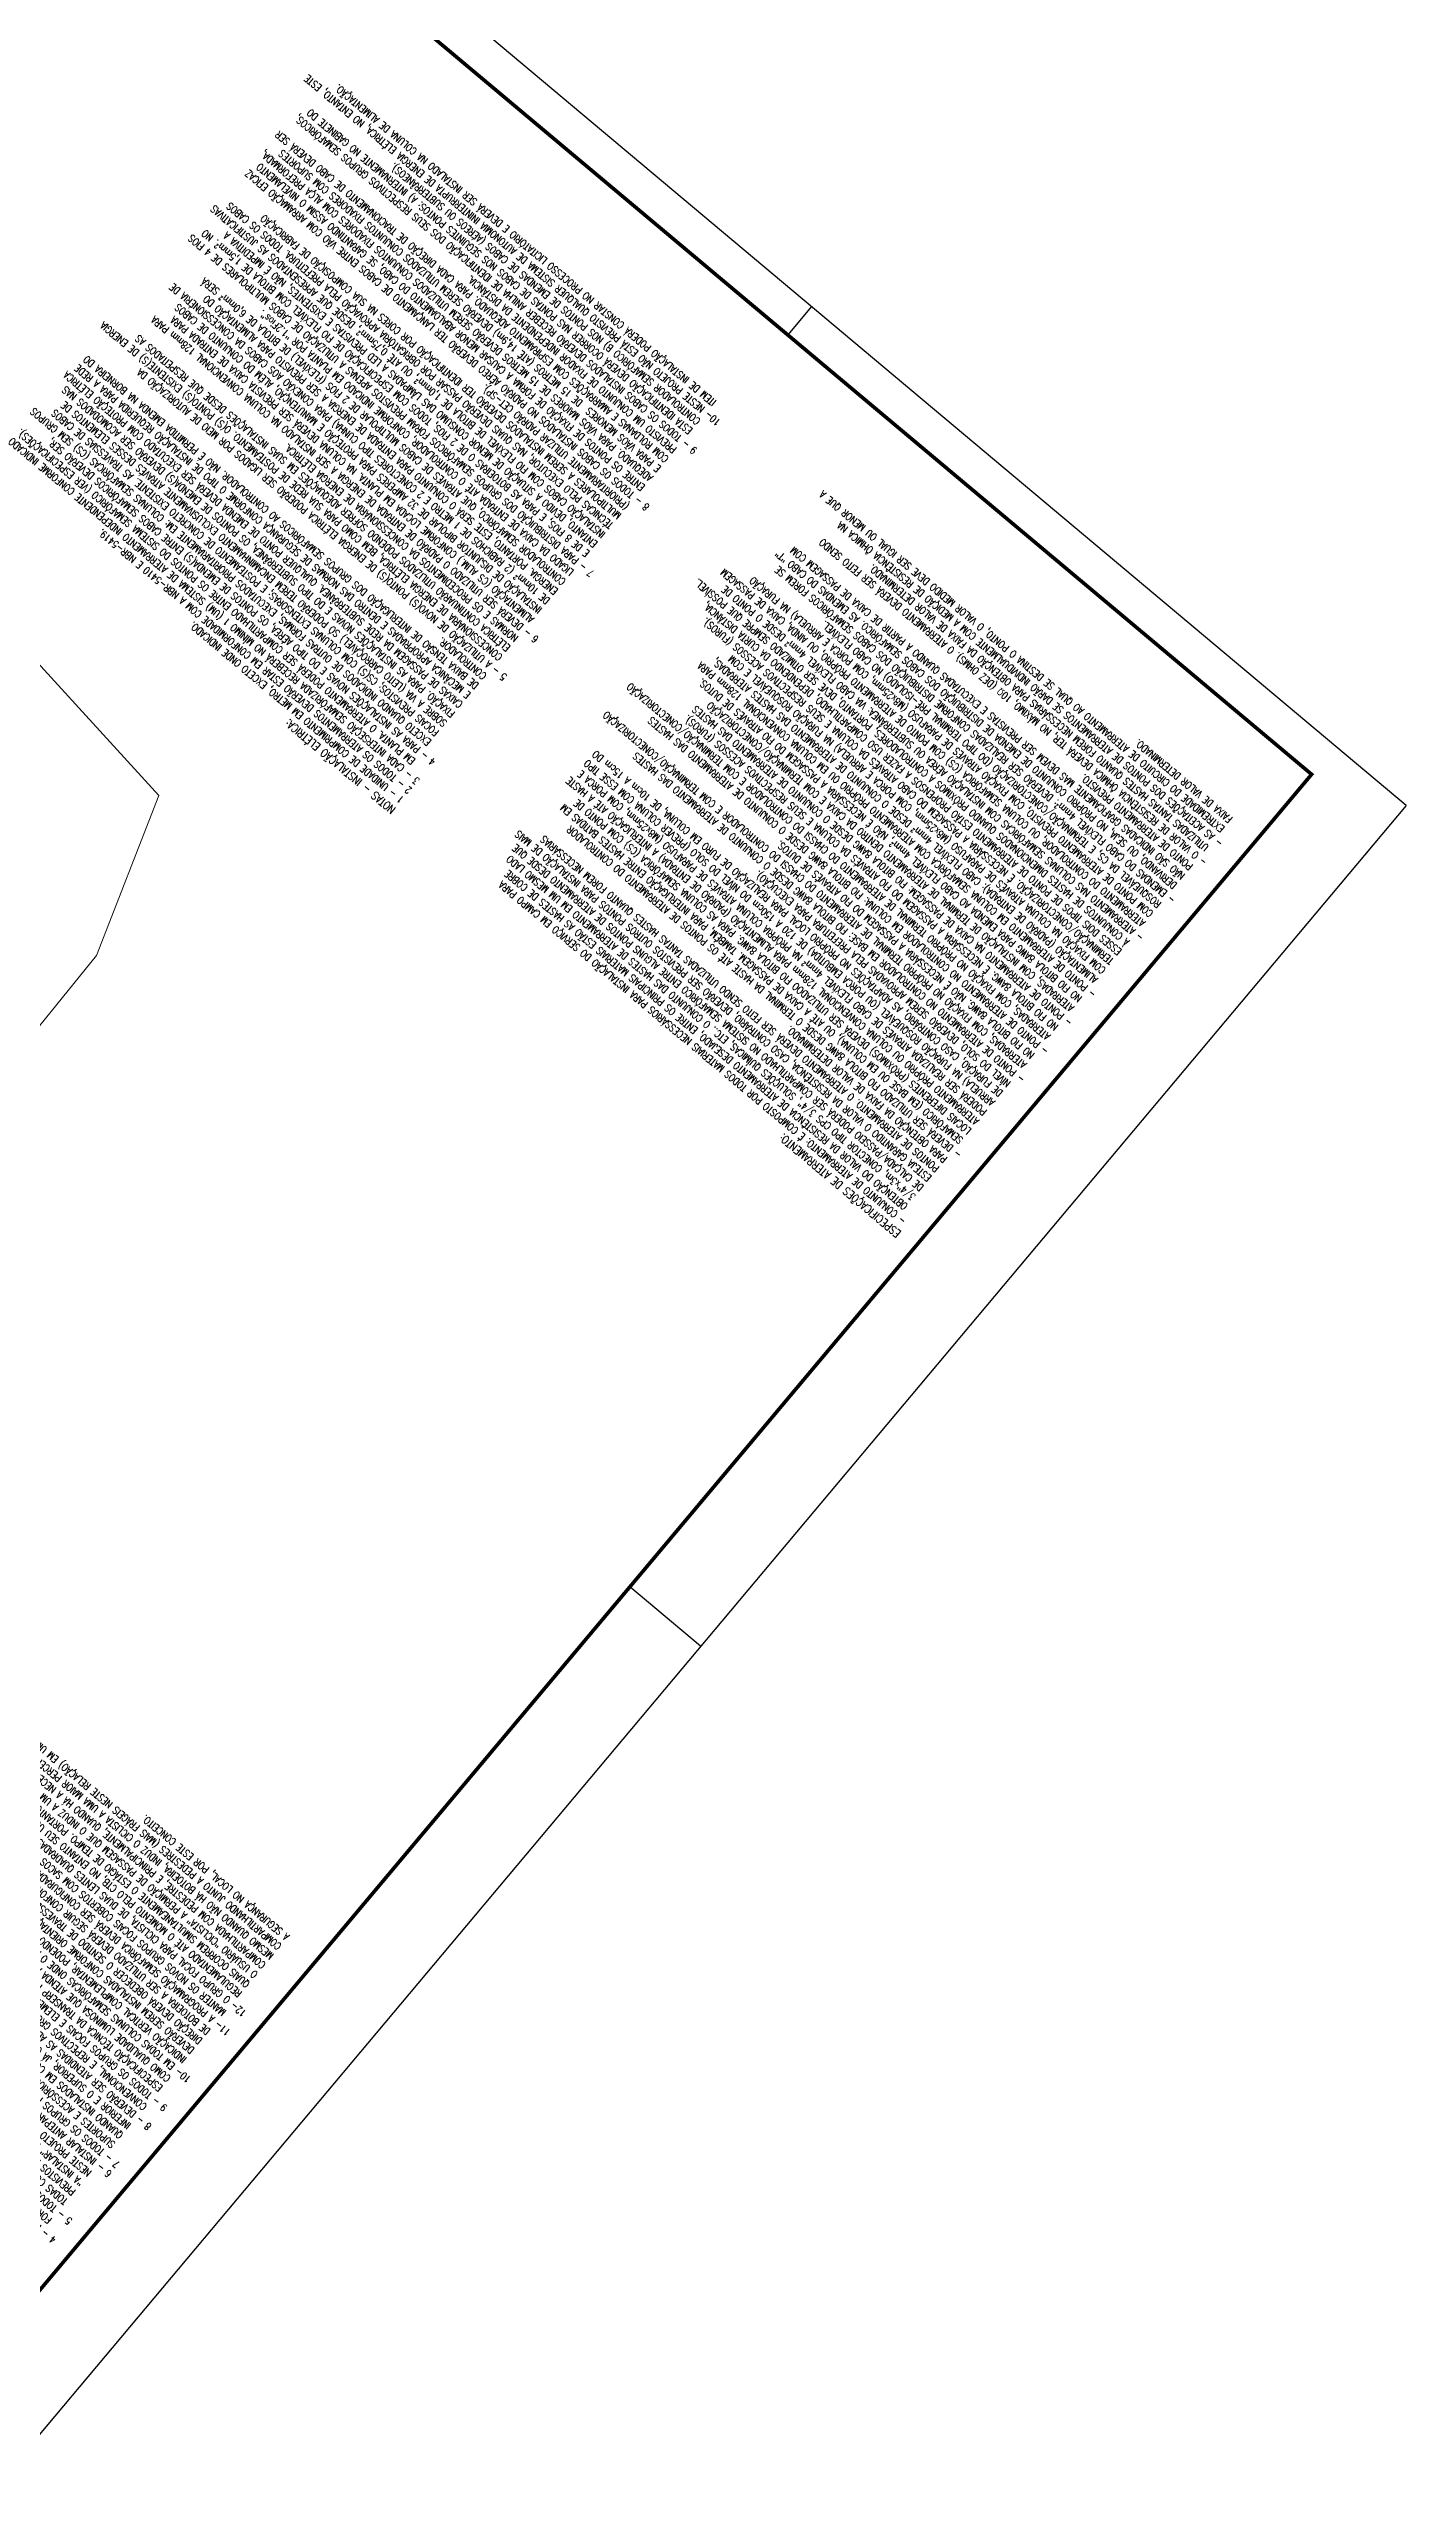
# Model space of a CAD drawing. Extents: x 207448 to 207705, y 7657586 to 7657835.
# Drawn here: x 207612.9 to 207704.8, y 7657585.6 to 7657750.6 of the extents above; entities that cross this region are included whole.
import ezdxf
from ezdxf.enums import TextEntityAlignment as Align

# ---------------------------------------------------------------- set-up
doc = ezdxf.new("R2010")
doc.units = 0
doc.layers.get('Defpoints').update_dxf_attribs({"color": 253, "lineweight": 0})
for name, color, linetype in [('A-FORMATO', 8, 'Continuous'), ('FOLHA', 7, 'Continuous'), ('FRM-P02', 2, 'Continuous')]:
    doc.layers.add(name, color=color, linetype=linetype)
doc.styles.add('ARIAL', font='arial.ttf')
doc.styles.add('ROMANC', font='romanc__.ttf')
doc.styles.add('ROMANS', font='romans', dxfattribs={"height": 0.85})
doc.styles.add('STYLE3', font='arial.ttf')
doc.styles.add('TZ_PGT_R080', font='romans.shx', dxfattribs={"width": 0.8})

# ---------------------------------------------------------------- blocks, each defined once
blk = doc.blocks.new('PP-XYZ.000-9A00-001_A')
at = {"layer": 'FOLHA', "color": 1}
for p, q in [((0, 0), (0, 594)), ((0, 297), (25, 297)), ((210, 0), (210, 10))]:
    blk.add_line(p, q, dxfattribs=at)
at = {"layer": 'FOLHA', "color": 2, "const_width": 1}
blk.add_lwpolyline([(831, 584), (25, 584), (25, 10), (831, 10), (831, 584)], dxfattribs=at)
at = {"layer": 'FOLHA', "color": 1}
blk.add_lwpolyline([(0, 0), (841, 0)], dxfattribs=at)
at = {"color": 2, "linetype": 'ByBlock', "lineweight": 0}
for tag, p, style in [('0000/00', (660.13, 145.89), 'ROMANC'), ('LOCAL', (692.24, 145.89), 'ROMANS'), ('DE-0000/00-000-000-000', (781.56, 136.5), 'ROMANC'), ('CREA', (790.19, 125.89), 'ROMANC')]:
    blk.add_attdef(tag, p, '', height=2, dxfattribs=dict(at, style=style))
at = {"color": 2, "linetype": 'ByBlock', "lineweight": 0, "style": 'ROMANS'}
blk.add_attdef('PROJETO', text='', height=3, dxfattribs=at).set_placement((718.82, 137.97), align=Align.MIDDLE_CENTER)
at = {"color": 2, "linetype": 'ByBlock', "lineweight": 0, "style": 'ROMANC'}
blk.add_attdef('RESPONSÁVEL_TÉCNICO', text='', height=2, dxfattribs=at).set_placement((738.09, 126.07), align=Align.TOP_CENTER)
at = {"color": 2, "style": 'ROMANS', "width": 0.9}
for tag, p in [('ASSUNTO1', (658.49, 53.87)), ('ASSUNTO2', (658.49, 50.37)), ('ASSUNTO3', (658.49, 46.87))]:
    blk.add_attdef(tag, text='', height=2, dxfattribs=at).set_placement(p, align=Align.TOP_LEFT)
at = {"color": 2, "style": 'STYLE3'}
blk.add_attdef('FOLHA', text='', height=4, dxfattribs=at).set_placement((815.01, 20.08), align=Align.MIDDLE_CENTER)
at = {"layer": 'A-FORMATO', "color": 2, "lineweight": -3, "style": 'ARIAL'}
for tag, p in [('NDOCUMENTO', (473.43, 36.15)), ('DESCRICAO3', (534.26, 36.15)), ('NDOCUMENTO', (473.43, 30.07)), ('NDOCUMENTO', (473.43, 23.99)), ('DESCRICAO2', (534.26, 30.07)), ('DESCRICAO1', (534.26, 23.99))]:
    blk.add_attdef(tag, p, '', height=2.43, rotation=360, dxfattribs=at)
at = {"layer": 'FRM-P02', "style": 'ROMANS'}
for tag, p in [('28', (661, 218.41)), ('29', (671, 218.41)), ('31', (762, 218.41)), ('32', (774, 218.41)), ('33', (786, 218.41)), ('34', (798, 218.41)), ('35', (810, 218.41)), ('19', (661, 212.71)), ('20', (671, 212.71)), ('22', (762, 212.71)), ('23', (774, 212.71)), ('24', (786, 212.71)), ('25', (798, 212.71)), ('26', (810, 212.71)), ('10', (661, 206.93)), ('11', (671, 207.01)), ('13', (762, 207.01)), ('14', (774, 207.01)), ('15', (786, 207.01)), ('16', (798, 207.01)), ('17', (810, 207.01)), ('1', (661, 201.23)), ('2', (671, 201.23)), ('4', (762.09, 201.23)), ('5', (774.15, 201.23)), ('6', (786.04, 201.23)), ('7', (798.19, 201.23)), ('8', (810.19, 201.23))]:
    blk.add_attdef(tag, text='', height=2, dxfattribs=at).set_placement(p, align=Align.MIDDLE_CENTER)
for tag, p in [('30', (677.61, 217.34)), ('21', (677.61, 211.64)), ('12', (677.61, 205.94)), ('3', (677.61, 200.24))]:
    blk.add_attdef(tag, p, '', height=2, dxfattribs=at)
at = {"layer": 'FRM-P02', "style": 'ROMANS', "width": 0.85, "flags": 1}
blk.add_attdef('00/00/00', text='', height=2, dxfattribs=at).set_placement((823.5, 218.41), align=Align.MIDDLE_CENTER)
at = {"layer": 'FRM-P02', "style": 'ROMANS', "width": 0.85}
for p in [(823.5, 212.71), (823.5, 207.01), (823.5, 201.23)]:
    blk.add_attdef('00/00/00', text='', height=2, dxfattribs=at).set_placement(p, align=Align.MIDDLE_CENTER)
at = {"layer": 'FRM-P02', "style": 'ROMANS', "width": 0.8}
for tag, height, p in [('DIRETOR', 1.4, (700.04, 33.97)), ('ESCALA', 2.63, (774.91, 37)), ('DATA', 2.63, (801.74, 36.54)), ('ENGENHEIRO', 1.4, (683.84, 22.86)), ('ARQUIVO', 1.4, (728.03, 14.96)), ('SETOR', 1.4, (751.65, 14.91)), ('DATA', 1.4, (775.01, 15))]:
    blk.add_attdef(tag, text='', height=height, dxfattribs=at).set_placement(p, align=Align.TOP_LEFT)
blk = doc.blocks.new('Nota SEM')
at = {"insert": (0, 0), "char_height": 2, "attachment_point": 1, "style": 'TZ_PGT_R080'}
blk.add_mtext('{\\H1.1x;\\C30;NOTAS - SINALIZAÇÃO SEMAFÓRICA:\\P\\H0.90909x;\\C20;1 - UNIDADE DE COMPRIMENTO EM METRO, EXCETO ONDE INDICADO.\\P2 - TODA A SINALIZAÇÃO DEVERÁ ESTAR EM CONFORMIDADE COM O CTB - CÓDIGO BRASILEIRO DE TRÂNSITO.\\P3 - TODOS OS CONTROLADORES SEMAFÓRICOS (CL) A SEREM INSTALADOS DEVERÃO SEGUIR CONFORME "ESPECIFICAÇÕES DOS\\P    CONTROLADORES SEMAFÓRICOS". A ANOTAÇÃO EM CHAMADA ESPECIFICA O TIPO, A CAPACIDADE MÁXIMA DE GRUPOS SEMAFÓRICOS\\P    E A INSTALAÇÃO DE GRUPOS SEMAFÓRICOS CONFORME PLACA(S) DE POTÊNCIA COM MODULARIDADE DE 2 (DOIS GRUPOS POR\\P    PLACA), PORTANTO, COMO EXEMPLO, SEGUE: "TIPO-CORREDOR PARA 8 FASES (6F/8F)", ESPECIFICA UM CL TIPO-CORREDOR, OU \\P    SEJA, COM FUNCIONALIDADE PARA SISTEMA DE DETECÇÃO VEICULAR E PRIORIZAÇÃO DE ÔNIBUS", DE CAPACIDADE MÁXIMA PARA\\P    ATENDER ATÉ 8 GRUPOS SEMAFÓRICOS (FASES) E EQUIPADO PARA FUNCIONAR COM 6 GRUPOS SEMAFÓRICOS QUANDO INSTALADO.\\P    TODOS OS CONTROLADORES PREVISTOS DEVERÃO SEREM INSTALADOS E EQUIPADOS DE GPS PARA FORNECIMENTO DE RELÓGIO \\P    (hh:mm:ss) DE MODO A PERMITIR SINCRONISMO PARA AS REDES SEMAFÓRICAS, TAMBÉM, O GABINETE DEVE TER ESTRUTURA \\P    FÍSICA ADEQUADA PARA O ACOPLAMENTO DE ANTENA DE GPS DE MODO A GARANTIR RECEBIMENTO DO SINAL DE RADIOFREQUÊNCIA.\\P4 - FORNECER E INSTALAR ADAPTADOR PARA BASE DE CONCRETO, MODELO TIPO-COTRA PARA MODELO CONFORME CONTROLADOR \\P    FORNECIDO QUE ATENDE AS "ESPECIFICAÇÕES DOS CONTROLADORES SEMAFÓRICOS".\\P5 - TODOS OS ELEMENTOS DE SUSTENTAÇÃO DEVERÃO ESTAR EM CONFORMIDADE COM AS ESPECIFICAÇÔES MECÂNICAS APLICÁVEIS. \\P    TODAS COLUNAS SEMAFÓRICAS (CS) 128mm, 101mm, e 128mm COM BOCA DUPLA INDICADAS COMO "A RETIRAR" TEM SERVIÇOS\\P    PREVISTOS NO(S) PROJETO(S) DE "INSTALAÇÃO ELÉTRICA E SINALIZAÇÃO SEMAFÓRICA" DA RESPECTIVA LOCALIDADE. TODAS AS CS(S)\\P    "A INSTALAR" ESTÃO PREVISTAS NO(S) PROJETO(S) DE "REDE SUBTERRÂNEA DE DUTOS PARA REDE DE SEMÁFOROS", PORTANTO,\\P    NESTE PROJETO SÃO INDICADAS COMO "EXISTENTES" QUANDO A INSTALAÇÃO É SUBTERRÂNEA. \\P6 - INSTALAR ANTEPARO EM TODOS O GRUPOS FOCAIS EXISTENTES E A SEREM INSTALADOS.\\P7 - TODOS OS GRUPOS FOCAIS A SEREM INSTALADOS DEVERÃO SER DO TIPO "SEMCO" E FORNECIDO COM SEUS RESPECTIVOS \\P    SUPORTES E ACESSÓRIOS PARA FIXAÇÃO CONFORME DIÂMENTRO DE COLUNA SEMAFÓRICA A SER INSTALADO INDICADO EM PLANTA.\\P    QUANDO INSTALADOS EM COLUNA, O GRUPO FOCAL DEVERÁ TER OS 2 (DOIS) SUPORTES CONFORME DIÂMENTRO DA CS, O\\P    INFERIOR E O SUPERIOR, JÁ O SUPORTE P/ BRAÇO PROJETADO (4" CIRCULAR) É INSTALADO APENAS 1 (UM),\\P8 - DEVERÃO SER ATENDIDAS AS ALTURAS PADRÃO NAS INSTALAÇÕES DE COLUNAS 101mm, 128mm COM BRAÇO PROJETADO, MODELO\\P    CONVENCIONAL, E REPECTIVOS GRUPOS FOCAIS. SEGUIR CONFORME ESPECIFICAÇÕES DE ALTURAS PARA GRUPOS FOCAIS.\\P9 - TODOS OS GRUPOS FOCAIS E ELEMENTOS DE SUSTENTAÇÃO A SEREM INSTALADOS NO LOCAL DEVERÃO SEGUIR CONFORME\\P    ESPECIFICAÇÃO TÉCNICA DA TRANSERP RIBEIRÃO PRETO. OS GRUPOS FOCAIS A SEREM INSTALADOS DEVERÃO SER DO TIPO A LED\\P    COMO QUALIDADE LUMINOSA QUE ATENDA AS ESPECIFICAÇÕES DE QUALIDADE.\\P10- EM TODAS COLUNAS SEMAFÓRICAS ONDE O ACIONAMENTO OCORRER POR BOTOEIRA, ESTAS DEVERÃO RECEBER A RESPECTIVA\\P    INDICAÇÃO VERTICAL COMPLEMENTAR, PODENDO SER A INSTALAÇÃO ATRAVÉS DE PLACA OU ETIQUETA ADESIVA. TODAS BOTOEIRAS\\P    DEVERÃO SEREM INSTALADAS CONFORME ORIENTAÇÃO NA MESMA DIREÇÃO DO PISO TÁTIL QUANDO HOUVER, CASO NÃO HAJA, A\\P    DIREÇÃO DEVERÁ OBEDECER O SENTIDO DE TRAVESSIA DO PEDESTRE, PORTANTO, PARALELA A FAIXA DE PEDESTRE. O PADRÃO\\P    DE BOTOEIRA A SER UTILIZADO DEVERÁ SEGUIR CONFORME DETERMINADO NO PROCESSO LICITATÓRIO.\\P11- A PROGRAMAÇÃO SEMAFÓRICA DEVERÁ SER CONFIGURADA NO CONTROLADOR SEMAFÓRICO ANTES DA SUA INSTALAÇÃO EM CAMPO.\\P    MANTER OS NOVOS GRUPOS FOCAIS COBERTOS COM SACOS PLÁSTICOS ATÉ A DATA DA NOVA DEFLAGRAÇÃO.\\P12- O GRUPO FOCAL PARA CICLISTA, DE DUAS LENTES QUADRADAS COM MENSAGEM TIPO BICICLETA, NÃO ENCONTRA-SE \\P    REGULAMENTADO ATÉ O MOMENTO PELO CTB, NO ENTANTO SEU USO VEM SIDO APLICADO NA CET-SP PARA TRAVESSIAS NAS\\P    QUAIS OCORREM SIMULTANEAMENTE O ESTÁGIO DE TEMPO. PORTANTO, A APLICAÇÃO DA SINALIZAÇÃO LUMINOSA REFORÇA PARA\\P    O USUÁRIO "CICLISTA" A PERMIÇÃO DE PASSAGEM QUE O INDUZ A UM DESMONTE DE SUA BICICLETA PO RESTAR NUMA ÁREA\\P    COMPARTILHADA COM PEDESTRE, E PRINCIPALMENTE, QUANDO HÁ A NECESSIDADE DE ACIONAR UMA BOTOEIRA. NO ENTANTO,\\P    MESMO QUANDO NÃO HÁ BOTOEIRA, INDUZ O CICLISTA A UMA MAIOR PERCEPÇÃO DE CUIDADOS MAIORES POR ESTAR \\P    COMPARTILHANDO JUNTO A PEDESTRES (MAIS FRÁGEIS NESTE RELAÇÃO) EM UMA MESMA ÁREA ACESSÍVEL, NO QUAL MELHORA-SE\\P    A SEGURANÇA NO LOCAL, POR ESTE CONCEITO.}', dxfattribs=at)
blk = doc.blocks.new('Especificação Aterramento')
at = {"color": 15, "lineweight": 15, "insert": (0, 0), "char_height": 2, "attachment_point": 1, "style": 'TZ_PGT_R080'}
blk.add_mtext('{\\H1.1x;\\C30;ESPECIFICAÇÕES DE ATERRAMENTO:\\P\\H0.90909x;\\C20; - CONJUNTO DE ATERRAMENTO: É COMPOSTO POR TODOS MATERIAIS NECESSÁRIOS PARA INSTALAÇÃO DO SERVIÇO EM CAMPO PARA\\P   OBTENÇÃO DO VALOR DA RESISTÊNCIA DE ATERRAMENTO DESEJADO, ENTRE OS PRINCIPAIS MATERIAIS ESTÃO AS HASTES DE COBRE\\P   3/4"x3m, CONECTOR TIPO CPS 3/4", SOLUÇÕES QUÍMICAS, ETC.. O CONJUNTO DAS HASTES DE ATERRAMENTO EM UM MESMO LADO\\P   DE CALÇADA/PASSEIO PODERÁ SER COMPARTILHADO NO SISTEMA SEMAFÓRICO ENTRE ALGUNS PONTOS DE ATERRAMENTO DESDE QUE\\P   ESTEJA GARANTIDO O VALOR DA RESISTÊNCIA, CASO CONTRÁRIO, DEVERÃO SER PREVISTOS OUTROS PONTOS PARA INSTALAÇÃO DE MAIS\\P   PONTOS DE ATERRAMENTO. O ATERRAMENTO DEVERÁ SER FEITO SENDO UTILIZADAS TANTAS HASTES QUANTO FOREM NECESSÁRIAS\\P   PARA OBTENÇÃO DA FAIXA DE VALOR DETERMINADO.\\P - DEVERÁ SER UTILIZADO FIO BITOLA 8AWG DESDE O TERMINAL DA HASTE ATÉ OS PONTOS DE ATERRAMENTO DO CONTROLADOR \\P   SEMAFÓRICO (EM BASE OU EM COLUNA), OU ATÉ A CAIXA DE PASSAGEM. TAMBÉM, PARA INTERLIGAÇÃO ENTRE HASTES BATIDAS EM \\P   LOCAIS DIFERENTES (PRÓXIMOS) DEVERÁ SER UTILIZADOO FIO BITOLA 8AWG. PARA AS COLUNA SEMAFÓRICA (CS) COM PONTO DE\\P   ATERRAMENTO PRÓPRIO OU COLUNA CONVENCIONAL 128mm PARA ALIMENTAÇÃO (PADRÃO DE ENTRADA) A INTERLIGAÇÃO ATÉ A HASTE\\P   PODERÁ SER REALIZADA ATRAVÉS DE CABO FLEXÍVEL 4mm² NA PRÓPRIA COLUNA ATRAVÉS DE PARAFUSO (M8x25mm, COM PORCA E\\P   ARRUELA) NA FURAÇÃO ROSQUEÁVEL (OU PORCA EMBUTIDA) DE 120 A 150cm DO NÍVEL DO SOLO (PREVER COLUNA COM ESSE TIPO\\P   DE FURAÇÃO, CASO CONTRÁRIO, AS ADAPTAÇÕES NO PRÓPRIO LOCAL PARA REALIZAÇÃO DE FURO EM COLUNA, DE 10cm A 15cm DO\\P   NÍVEL DO SOLO, DEVERÃO SEREM APROVADAS PELA PREFEITURA PARA EXECUÇÃO).\\P - PONTO DE ATERRAMENTO NO CONTROLADOR EM BASE: FIO BITOLA 8AWG DESDE O CONJUNTO DE ATERRAMENTO DAS HASTES \\P   ATERRADAS, COM FIXAÇÃO NO PRÓPRIO TERMINAL DE ATERRAMENTO DO CHASSI DO CONTROLADOR E COM TERMINAÇÃO/CONECTORIZAÇÃO\\P   NO FIO BITOLA 8AWG. NÃO É NECESSÁRIA A PASSAGEM DO FIO ATRAVÉS DE DUTOS.\\P - PONTO DE ATERRAMENTO NO CONTROLADOR EM COLUNA: FIO BITOLA 8AWG DESDE O CONJUNTO DE ATERRAMENTO DAS HASTES \\P   ATERRADAS, COM FIXAÇÃO NO PRÓPRIO TERMINAL DE ATERRAMENTO DO CHASSI DO CONTROLADOR E COM TERMINAÇÃO/CONECTORIZAÇÃO\\P   NO FIO BITOLA 8AWG. É NECESSÁRIA A PASSAGEM DO FIO ATRAVÉS DA COLUNA E SEUS RESPECTIVOS ACESSOS (FUROS).\\P - PONTO DE ATERRAMENTO NA CAIXA DE PASSAGEM: FIO BITOLA 8AWG DESDE O CONJUNTO DE ATERRAMENTO DAS HASTES \\P   ATERRADAS, COM INSTALAÇÃO DE TERMINAL DE ATERRAMENTO DENTRO DA CAIXA E COM TERMINAÇÃO/CONECTORIZAÇÃO\\P   NO FIO BITOLA 8AWG PARA EMENDA AO CABO FLEXÍVEL 4mm², NÃO É NECESSÁRIA A PASSAGEM DO FIO ATRAVÉS DE DUTOS.\\P - PONTO DE ATERRAMENTO EM COLUNA SEMAFÓRICA COM ATERRAMENTO PRÓPRIO OU EM COLUNA CONVENCIONAL 128mm PARA\\P   ALIMENTAÇÃO (PADRÃO DE ENTRADA): CABO FLEXÍVEL 4mm² DESDE O CONJUNTO DE ATERRAMENTO DAS HASTES ATERRADAS, \\P   COM FIXAÇÃO NA COLUNA ATRAVÉS DE PARAFUSO (M8x25mm, COM PORCA E ARRUELA) NA FURAÇÃO ROSQUEÁVEL E COM \\P   TERMINAÇÃO/CONECTORIZAÇÃO. É NECESSÁRIA A PASSAGEM DO CABO ATRAVÉS DA COLUNA E SEUS RESPECTIVOS ACESSOS (FUROS).\\P   ESSES DOIS TIPOS DE PONTO DE ATERRAMENTO ESTÃO PROPENSOS A FAZER USO COMPARTILHADO, DEPENDENDO DA CURTA DISTÂNCIA,\\P   À CONJUNTOS DE HASTES DIMENCIONADOS QUANDO PRÓXIMOS A CONTROLADORES, PORTANTO, DEVE SER OTIMIZADO SEMPRE QUE POSSÍVEL.\\P - ATERRAMENTO NAS COLUNAS SEMAFÓRICAS COM INSTALAÇÃO AÉREA OU SUBTERRÂNEA: VIA CABO FLEXÍVEL 4mm² DESDE O PONTO DE\\P   ATERRAMENTO DO CONTROLADOR, OU COLUNA SEMAFÓRICA (CS) COM PONTO DE ATERRAMENTO PRÓPRIO, OU AINDA, CAIXA DE PASSAGEM\\P   COM PONTO DE ATERRAMENTO PREVISTO, COM FIXAÇÃO ATRAVÉS DE PARAFUSO (M8x25mm, COM PORCA E ARRUELA) NA FURAÇÃO \\P   ROSQUEÁVEL DA CS, E TERMINAÇÃO/CONECTORIZAÇÃO (DO TIPO TERMINAL PRÉ-ISOLADO) NO CABO FLEXÍVEL.\\P - EMENDAS DO CABO FLEXÍVEL 4mm²: DEVERÃO SER REALIZADAS CONFORME DISTRIBUIÇÃO DOS CABOS SEMAFÓRICOS FOREM SE\\P   DERIVANDO, OU SEJA, NO PRÓPRIO CONJUNTO DE EMENDA DE DISTRIBUIÇÃO DOS CABOS SEMAFÓRICO. AS EMENDAS DO CABO "T"\\P   NÃO SÃO INDICADAS GRAFICAMENTE MAS DEVEM SER PREVISTAS E EXECUTADAS QUANDO A PARTIR DE CAIXA DE PASSAGEM COM \\P   PONTO DE ATERRAMENTO PREVISTO.\\P - O VALOR DE RESISTÊNCIA ÔHMICA DEVERÁ TER, NO MÁXIMO, 10Ω (DEZ OHMS). O ATERRAMENTO DEVERÁ SER FEITO SENDO\\P   UTILIZADAS TANTAS HASTES QUANTO FOREM NECESSÁRIAS PARA OBTENÇÃO DA FAIXA DE VALOR DETERMINADO.\\P - AS ACEITAÇÕES DOS PONTOS DE ATERRAMENTOS SE DARÃO INDIVIDUALMENTE COM A MEDIÇÃO DE RESISTÊNCIA ÔHMICA NA\\P   EXTREMIDADE DO CIRCUITO DE ATERRAMENTO AO QUAL SE DESTINA O PONTO, O VALOR MEDIDO DEVE SER IGUAL OU MENOR QUE A\\P   FAIXA DE VALOR DETERMINADO.}', dxfattribs=at)
blk = doc.blocks.new('Nota EL')
at = {"insert": (0, 0), "char_height": 2, "attachment_point": 1, "style": 'TZ_PGT_R080'}
blk.add_mtext('{\\H1.1x;\\C30;NOTAS - INSTALAÇÃO ELÉTRICA:\\H0.45455x;\\P\\H2x;\\C20;1 - UNIDADE DE COMPRIMENTO EM METRO, EXCETO ONDE INDICADO.\\P2 - TODOS OS ATERRAMENTOS DEVERÃO ESTAR EM CONFORMIDADE COM A NBR-5410 E NBR-5419.\\P3 - CADA INTERSEÇÃO SEMAFÓRIZADA RECEBERÁ NO MÍNIMO 1 (UM) SISTEMA DE ATERRAMENTO INDEPENDENTE CONFORME INDICADO\\P    EM PLANTA. O ATERRAMENTO PODERÁ SER COMPARTILHADO ENTRE OS PONTOS DO SISTEMA SEMAFÓRICO (VER ESPECIFICAÇÕES).\\P4 - PARA AS INSTALAÇÕES NOVAS E DO TIPO AÉREA, OS PONTOS DE EMENDA(S) ENTRE CABOS SEMAFÓRICOS DEVERÃO SER, \\P    EXCETO QUANDO INDICADOS DE OUTRAS FORMAS, EXECUTADOS PRIORITARIAMENTE EM: COLUNAS SEMAFÓRICAS (CS) SEM GRUPOS\\P    FOCAIS PREVISTOS; CS(S) COM COLUNAS EXTENSORAS; E POSTEAMENTO DE CONCRETO EXISTENTE. AS TRAVESSIAS DE CABOS\\P    SOBRE A VIA (LEITO CARROÇÁVEL) SÓ PODERÃO TEREM ENCAMINHAMENTO EXCLUSIVAMENTE ATRAVÉS DESSES ELEMENTOS DE\\P    FIXAÇÃO. PARA AS INSTALAÇÕES NOVAS E DO TIPO SUBTERRÂNEA, OS PONTOS DE EMENDA(S) DEVERÃO SER ACOMODADOS NAS\\P    CAIXAS DE PASSAGEM DA REDE SUBTERRÂNEA. QUALQUER PONTO DE EMENDA DEVERÁ SER EXECUTADO COM PROTEÇÃO ELÉTRICA\\P    E MECÂNICA APROPRIADAS E DENTRO DAS NORMAS DE SEGURANÇA CONFORME O TIPO DE INSTALAÇÃO REQUERIDA PARA A REDE\\P    DE BAIXA TENSÃO DE INTERLIGAÇÃO DOS GRUPOS SEMAFÓRICOS AO CONTROLADOR. NÃO É PERMITIDA EMENDA NA BORNEIRA DO\\P    CONTROLADOR.\\P5 - A UTILIZAÇÃO DE NOVO(S) PONTO(S) DE ENERGIA ELÉTRICA PODERÃO SER LIGADOS POR MEIO DE AUTORIZAÇÃO DA\\P    CONCESSIONÁRIA DE ENERGIA ELÉTRICA, BEM COMO PARA SUA REDE DE POSTEAMENTO. O(S) PONTO(S) EXISTENTE(S) DE ENERGIA\\P    ELÉTRICA CONTINUARÃO UTILIZADOS PODENDO SOFRER ADEQUAÇÕES EM SUAS INSTALAÇÕES DESDE QUE RESPEITADOS AS \\P    NORMAS E OS PROCEDIMENTOS DA CONCESSIONÁRIA DE ENERGIA ELÉTRICA.\\P6 - DEVERÁ SER UTILIZADO O PADRÃO DE ENTRADA DE ENERGIA A SER INSTALADO NA \\H0.99999x;COLUNA CONVENCIONAL 128mm PARA\\P    ALIMENTAÇÃO (CS ALIM.) CONFORME LOCADA EM PLANTA. NA COLUNA DEVERÁ SER PREVISTA CAIXA DE ENTRADA PARA \\P    \\H0.99999x;INSTALAÇÃO DE DISJUNTOR BIPOLAR DE 32 AMPERES PARA PROTEÇÃO E MANUTENÇÃO, ALÉM DO CONJUNTO DE CABOS \\P    DE 10m\\H0.99997x;m² (2 RABICHOS DE 1 METRO E 2 CONECTORES TIPO CUNHA) PARA CONEXÃO AOS CABOS DA CONCESSIONÉRIA DE\\P    ENERGIA. PORTANTO, ESTE SERÁ O CONJUNTO PARA ENTRADA DE ENERGIA A SER PREVISTO PARA ALIMENTAÇÃO DO\\P    CONTROLADOR SEMAFÓRICO, QUE ATRAVÉS DE CABOS MULTIPOLAR DE 2 \\H0.99998x;FIOS (\\H0.99999x;FLEXÍVEL) DE BITOLA DE 6,0mm² SERÁ\\P    LIGADO DA CAIXA DE ENTRADA ATÉ O CONTROLADOR, CONFORME INDICADO EM PLANTA POR "1.2Fios".    \\P7 - PARA DISTRIBUIÇÃO DOS GRUPOS SEMAFÓRICOS FORAM PREVISTOS APENAS A UTILIZAÇÃO DE CABOS MULTIPOLARES DE 4 FIOS \\P    E DE 8 FIOS, E \\H0.99999x;PARA AS BOTOEIRAS O DE 2 FIOS, TODOS COM ESPECIFICAÇÃO DE FIO \\H0.99999x;FLEXÍVEL COM BITOLA DE 1,5mm². NO\\P    ENTANTO, DEVIDO A SITUAÇÃO DE MENOR CONSUMO DAS LÂMPADAS A LED PREVISTAS E EXISTENTES, NÃO É IMPEDITIVA A \\P    INSTALAÇÃO CABOS COM \\H0.99999x;FIO \\H0.99999x;FLEXÍVEL DE BITOLA DE 1,0mm², OU ATÉ 0,75mm², DESDE QUE APRESENTADOS AS JUSTIFICATIVAS\\P    TÉCNICAS PELO EXECUTOR, NAS QUAIS DEVERÃO PASSAR POR OBRIGATÓRIA APROVAÇÃO PELA PREFEITURA. TODOS OS CABOS\\P    MULTIPOLARES A SEREM INSTALADOS DEVERÃO TER IDENTIFICAÇÃO POR CORES NA SUA COMPOSIÇÃO DE FABRICAÇÃO \\P    (PRIORITARIAMENTE UTILIZAR PADRÃO CET-SP).\\P8 - TODOS OS CABOS INSTALADOS NO PADRÃO AÉREO DEVERÃO TER LANÇAMENTO DE CABOS ENTRE VÃO COM ARRAMAÇÃO EFICAZ\\P    ENTRE OS PONTOS DE FIXAÇÃO DE FORMA A CAUSAR MENOR ABALOAMENTO DO CABO, SE GARANTINDO ASSIM O NIVELAMENTO\\P    ADEQUADO. PARA VÃOS MAIORES DE 15 METROS DEVERÃO SEREM UTILIZADOS CONJUNTOS FIXADORES COM ALÇA PREFORMADA,\\P    E PARA VÃOS MENORES  DE 15 METROS \\H1x;(ATÉ 14,9m) \\H1x;DEVERÃO SEREM UTILIZADOS CONJUNTOS FIXADORES COM SUPORTES\\P    COM ROLDANAS E AMARRAÇÕES COM ESPIRAMENTO ADEQUADO. PARA CADA DIREÇÃO DE TRACIONAMENTO DE CABO DEVERÁ SER\\P    PREVISTO UM CONJUNTO DE FIXADOR INDEPENDENTE DA DISTÂNCIA.\\P9 - TODOS OS CABOS INSTALADOS DEVERÃO RECEBER ANILHA DE IDENTIFICAÇÃO DOS SEUS RESPECTIVOS GRUPOS SEMAFÓRICOS,\\P    ESTA IDENTIFICAÇÃO DEVERÁ OCORRER NAS PONTAS DE CABOS NOS SEGUINTES PONTOS: A) INTERNAMENTE NO GABINETE DO \\P    CONTROLADOR SEMAFÓRICO B) NOS PONTOS DE EMENDAS DE CABOS (AÉREOS OU SUBTERRÂNEOS).\\P10- NESTE PROJETO NÃO ESTÁ PREVISTO QUALQUER SISTEMA DE AUTONOMIA ININTERRUPTA DE ENERGIA ELÉTRICA, NO ENTANTO, ESTE\\P    ITEM DE INSTALAÇÃO PODERÁ CONSTAR NO PROCESSO LICITATÓRIO E DEVERÁ SER INSTALADO NA COLUNA DE ALIMENTAÇÃO.}', dxfattribs=at)
blk = doc.blocks.new('050-6E22_Geral')
for name, p in [('Nota SEM', (30.4, 574)), ('Especificação Aterramento', (30.4, 178.36)), ('Nota EL', (208.81, 178.36))]:
    blk.add_blockref(name, p)

msp = doc.modelspace()

# ---------------------------------------------------------------- linework, layer by layer
at = {"layer": 'Defpoints', "elevation": 0}
msp.add_lwpolyline([(207616.17, 7657689.25), (207593.27, 7657660.98), (207578.9, 7657653.89), (207556.03, 7657657.7), (207539.69, 7657670.79), (207515.27, 7657703.01), (207521.36, 7657717.46), (207539.22, 7657739.25), (207542.13, 7657737.69), (207588.61, 7657730.94), (207602.73, 7657719.4), (207620.39, 7657700.08)], close=True, dxfattribs=at)

# ---------------------------------------------------------------- block references
at = {"xscale": 0.250000000070606, "yscale": 0.250000000070606, "zscale": 0.250000000070606, "rotation": 140.0043312425254}
for name in ['PP-XYZ.000-9A00-001_A', '050-6E22_Geral']:
    msp.add_blockref(name, (207704.75, 7657699.4, 0), dxfattribs=at)

doc.saveas('drawing.dxf')
